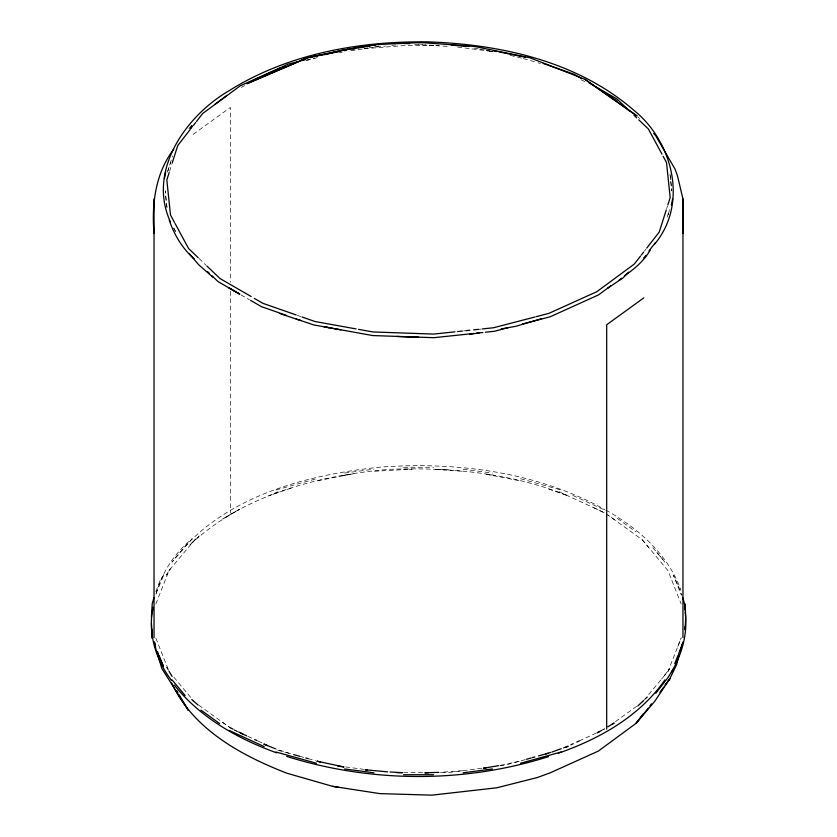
<?xml version="1.0" encoding="UTF-8"?>
<svg xmlns="http://www.w3.org/2000/svg" width="837" height="837" viewBox="0 0 837 837"><rect width="100%" height="100%" fill="white"/><g stroke="black" fill="none" stroke-linecap="round" stroke-linejoin="round"><path stroke-width="0.63" stroke-dasharray="4.18 3.14" d="M668.167 215.004L669.61 209.606M167.787 171.062L172.631 155.923M155.849 591.581L159.857 581.077L164.251 573.858L155.849 593.925M167.494 172.108L170.654 162.148M169.566 171.355L172.307 162.734M666.65 208.664L667.434 206.195M667.141 217.243L669.506 209.773M677.855 646.415L681.13 637.899M156.048 594.029C161.97 572.257 174.651 553.09 191.976 538.819L172.087 562.098C219.597 497.398 304.218 474.997 380.218 467.13C456.761 461.49 536.956 471.817 604.785 509.555M155.849 603.916L169.022 570.593L170.214 568.857L166.458 575.103L169.022 570.593L194.697 539.813L199.206 535.973L189.737 544.981C204.657 531.129 221.763 519.013 239.685 509.241L222.862 518.95C272.632 487.981 331.013 474.37 388.902 469.358C449.417 466.962 511.271 472.947 567.779 495.703L545.797 488.086M648.717 694.49L667.978 671.4L681.151 638.087M667.978 671.4L669.506 668.847L661.565 679.1M189.57 129.024L192.719 124.985M191.035 128.469L192.594 126.471M644.406 251.09L645.965 249.081M190.826 127.339L192.207 125.592M192.845 125.968L190.658 128.668L192.248 126.837M188.932 128.448L192.196 124.493M642.303 702.191L644.71 699.303M193.159 134.359L230.311 107.46L230.311 282.226M615.467 721.609L637.083 705.968M241.359 87.372L244.624 85.552M602.598 729.833L604.722 728.661M602.389 730.126L604.429 729.069M596.321 733.013L579.141 740.996M277.874 491.79L268.823 495.786L291.203 488.086M306.133 60.62L318.07 57.429M275.938 490.011L316.48 478.733M525.186 759.64L505.799 765.039L498.58 765.991M306.593 59.982L314.754 57.858M519.128 761.325L499.794 765.478M317.872 480.668L353.538 473.805L343.63 475.395L345.629 475.06M338.577 52.898L342.281 52.218M350.87 50.743L363.164 48.891M364.409 48.713L403.246 45.637L433.702 45.386L429.14 45.365L448.883 46.412M344.624 473.051L373.877 469.191M481.756 768.199L448.098 772.635L439.467 772.635M374.631 46.506L379.611 45.983M364.126 48.326L367.903 47.918M369.159 47.793L385.512 46.056M391.8 45.397L395.577 44.999M463.614 330.918L466.104 330.657M478.565 329.339L481.055 329.077M462.516 770.741L440.011 772.31M374.484 471.262L412.139 469.18L403.706 469.358M403.497 467.266L433.503 467.266M403.706 772.635L423.428 772.635M448.098 469.358L434.476 469.348L462.516 471.262M418.448 44.005L426.033 44.267M414.618 44.602L438.87 45.449M457.63 47.05L489.75 51.172M463.123 469.191L492.376 473.051M345.629 766.933L363.656 769.308M490.963 51.35L493.391 51.706M489.331 51.078L492.376 51.549M491.371 475.06L485.104 474.045L519.128 480.668M474.171 48.096L479.046 48.975M480.271 49.195L485.157 50.074M486.381 50.293L490.043 50.952M490.566 51.329L493.045 51.821M510.256 55.378L522.152 58.213M520.52 478.733L561.062 490.011M277.874 750.214L291.203 753.917L275.091 748.676M299.688 756.271L304.542 757.621M308.173 758.636L315.444 760.655M523.376 58.559L535.638 62.022M538.013 62.765L540.399 63.497M297.292 315.329L300.839 316.574M572.79 495.41L606.804 511.062M559.126 491.79L605.402 513.091M233.91 729.969L237.384 731.569M247.794 736.361L254.741 739.552M258.214 741.153L262.839 743.287M581.087 79.735L585.649 81.953M593.831 507.766L605.266 513.395M234.161 729.697L237.541 731.392M605.894 510.12C638.16 528.116 668.219 554.502 680.973 590.169M240.983 294.906L249.541 299.792M222.38 722.226L230.782 727.991M614.62 519.777L607.432 514.692L642.303 539.813L667.978 570.593L681.151 603.916M617.329 518.375L636.036 531.924M198.798 705.152L230.573 728.159M633.578 114.857L637.062 118.184M199.06 258.528L206.048 265.203M633.912 115.265L637.365 118.812M637.784 116.803L639.552 118.655M642.303 539.813L648.717 547.503M658.405 554.293L656.93 552.629L664.913 562.098L651.897 546.498M173.834 677.175L193.891 701.228M173.74 228.009L175.456 231.19M173.751 228.187L175.477 231.608M155.849 638.087L168.551 670.207M166.437 203.966L166.94 207.44M166.981 207.335L165.255 190.909L166.061 200.43M230.311 291.36L230.311 513.081M168.478 670.385L166.668 667.382L168.425 670.395M677.604 584.372L673.45 575.364L681.433 595.233L680.784 591.633L677.604 584.372M670.73 179.819L669.893 173.28L671.745 190.972L670.73 179.819"/><path stroke-width="1.26" d="M682.961 233.314L682.961 198.903L677.436 175.749L675.124 169.231L655.455 135.322L653.687 133.47M173.73 149.248C155.504 173.008 151.497 204.207 154.039 233.314M151.403 617.35L152.229 603.676L153.935 597.764M152.229 612.339L153.119 607.223C147.49 632.782 155.839 660.111 171.627 680.554M164.418 178.532L165.663 172.181M671.337 205.107L672.582 199.143M679.037 654.816L676.631 664.599L669.851 678.744L654.754 701.301L636.089 723.314L598.35 751.082L550.055 772.896L537.354 777.521L496.822 787.795L431.902 795.15L379.831 793.612L332.509 786.32L286.945 773.231C241.359 755.529 193.117 729.362 171.69 683.013M680.376 650.506L683.065 641.969L678.577 654M169.168 172.589L166.825 179.986L170.497 215.015L174.452 222.349M172.307 162.734L177.779 145.471L190.25 129.473M666.262 209.899L659.221 232.079L646.75 248.087M667.832 204.96L670.175 197.563L666.503 162.535L663.113 156.257M674.758 663.647L678.096 655.204M671.42 672.09C682.029 654.105 688.056 633.086 685.095 612.119M650.255 250.001C644.281 260.673 634.446 268.939 624.454 275.812M673.178 669.297L667.863 677.761L655.758 693.308M648.361 708.018L636.089 723.314L643.151 713.992M649.899 705.926L651.437 703.844M659.88 692.335L663.71 687.104M665.248 685.011L669.851 678.744L665.143 684.959M654.628 244.111C688.569 203.663 672.812 141.275 633.661 110.139C577.404 61.289 500.589 44.33 427.843 41.871C359.261 41.065 288.252 53.714 229.422 90.511C185.845 115.736 147.092 170.664 170.319 221.669M193.368 125.466L195.712 122.474M196.486 121.47L202.732 113.466L240.209 85.845L288.064 64.198L300.661 60.934M640.514 256.08L634.268 264.084L596.791 291.705L548.936 313.352L536.339 316.627M641.288 255.086L643.632 252.083M649.01 250.838L655.308 242.751M664.913 679.895C639.562 716.451 599.397 738.893 558.269 753.269M628.577 272.151L623.146 277.832L607.578 288.273M643.674 257.922L646.174 255.348M637.794 706.02L643.475 700.611M645.369 698.811L647.263 697.012M618.836 280.489L621.556 278.25M214.544 104.604L227.036 95.397M610.916 285.783L598.549 294.896L550.233 316.752L522.246 324.024M643.841 297.857L606.689 324.756L606.689 729.079M611.962 724.423L614.138 723.042L607.861 726.809M601.541 730.419L597.315 732.762L599.344 731.705M570.897 744.784L573.251 743.706M576.787 742.074L579.141 740.996M253.318 80.258L279.83 68.268M565.917 747.211L568.177 746.217L563.563 747.87M283.168 67.326L285.532 66.395M300.943 60.348L308.058 57.565L348.412 49.163M548.497 756.627C464.075 783.369 371.094 782.93 286.631 756.366M552.012 752.003L561.25 748.696M541.047 318.907L515.77 326.304L501.196 328.92M545.797 753.917L550.767 752.379M526.4 759.305L531.244 757.956M532.458 757.621L534.885 756.951M538.515 755.937L548.214 753.237M520.52 763.26L561.062 751.992M301.916 60.599L305.693 59.615M324.589 54.708L329.632 53.401M330.887 53.076L343.484 49.801L354.7 48.609M535.084 316.951L493.516 327.759L482.3 328.941M508.247 327.654L494.259 331.295L485.45 332.226M337.583 51.936L308.058 57.565L247.041 83.658L308.058 57.565L350.703 48.766L376.085 44.591L421.283 42.551L474.474 46.433L529.831 57.753L584.917 79.327L636.905 115.872L584.917 79.327M343.997 50.712L346.57 50.22M352.984 48.996L355.547 48.504M358.121 48.012L376.085 44.591L353.455 48.18M498.538 765.688L483.462 768.199L486.852 767.655M469.829 334.319L479.162 332.896M463.123 772.802L492.376 768.952M454.899 331.839L433.723 334.078L373.051 331.965L358.539 329.349M457.389 331.578L462.369 331.054M466.104 330.657L469.85 330.259M473.585 329.862L478.565 329.339M474.129 333.429L433.869 337.688L410.894 336.882M476.64 333.157L482.928 332.488M438.745 772.352L424.861 772.813L428.481 772.739M407.86 337.269L418.552 337.144M403.497 774.727L433.503 774.727M396.33 772.645L402.524 772.656L390.084 771.996M403.277 43.472L409.596 43.691M451.31 45.156L468.783 46.464M408.341 336.788L372.601 335.543L324.128 326.796L328.648 327.633M396.738 336.443L410.517 337.029M387.594 771.871L365.047 769.747L367.401 769.998M344.624 768.952L373.877 772.802M337.593 766.001L343.986 766.974L316.878 761.136L320.456 762.109M332.509 786.32L338.336 787.23M494.175 51.026L496.592 51.465M499.009 51.904L525.521 57.272M356.123 328.92L315.015 321.523L302.021 316.982M340.858 329.83L313.99 324.997L279.872 313.582M293.63 754.587L299.688 756.271M305.756 757.956L308.173 758.636M275.938 751.992L316.48 763.26M296.225 319.054L300.86 320.414M543.255 63.455L546.802 64.7M547.984 65.108L573.994 74.19L581.516 78.532M296.11 314.921L263.006 303.371L254.406 298.401M286.536 315.413L261.458 306.666L250.608 300.399M276.702 752.861C237.907 738.883 200.305 717.675 174.274 685.001M275.091 748.676L263.812 744.062L267.327 745.6M240.857 733.16L246.643 735.828M254.741 739.552L257.053 740.619M229.024 730.387L264.21 746.594M230.782 727.991L233.031 729.121M238.66 731.957L243.169 734.227M589.039 82.873L616.974 99.007L629.204 110.683M251.184 296.539L220.026 278.554L206.917 266.04M238.807 293.651L228.909 287.865L239.759 294.132L218.059 281.609L211.887 275.708M607.17 94.382L617.308 101.256M200.964 710.079L219.671 723.618M212.975 277.267L198.683 264.754L189.256 253.695M191.736 699.596L197.982 704.89M638.809 119.858L648.424 129.034L661.983 154.165M198.191 257.702L188.576 248.516L175.017 223.395M194.236 258.853C182.466 248.704 174.18 234.737 169.231 220.11M207.471 271.491L209.24 273.176M172.087 679.895L185.103 695.505M169.084 671.389L172.108 676.39M176.576 690.483L177.873 692.691M179.181 694.898L188.294 710.331L161.698 668.282L157.513 653.425M157.471 651.584L158.423 654M158.904 655.204L163.456 666.44L156.027 649.889L154.374 641.916L155.567 646.76M682.626 597.409C686.34 607.568 686.089 619.035 684.771 629.654L684.771 627.185M151.466 623.523L152.229 638.317L152.229 629.654M684.917 609.577L684.771 603.676L684.771 609.859M682.961 198.903L682.961 637.627M154.039 198.903L154.039 637.627"/></g></svg>
